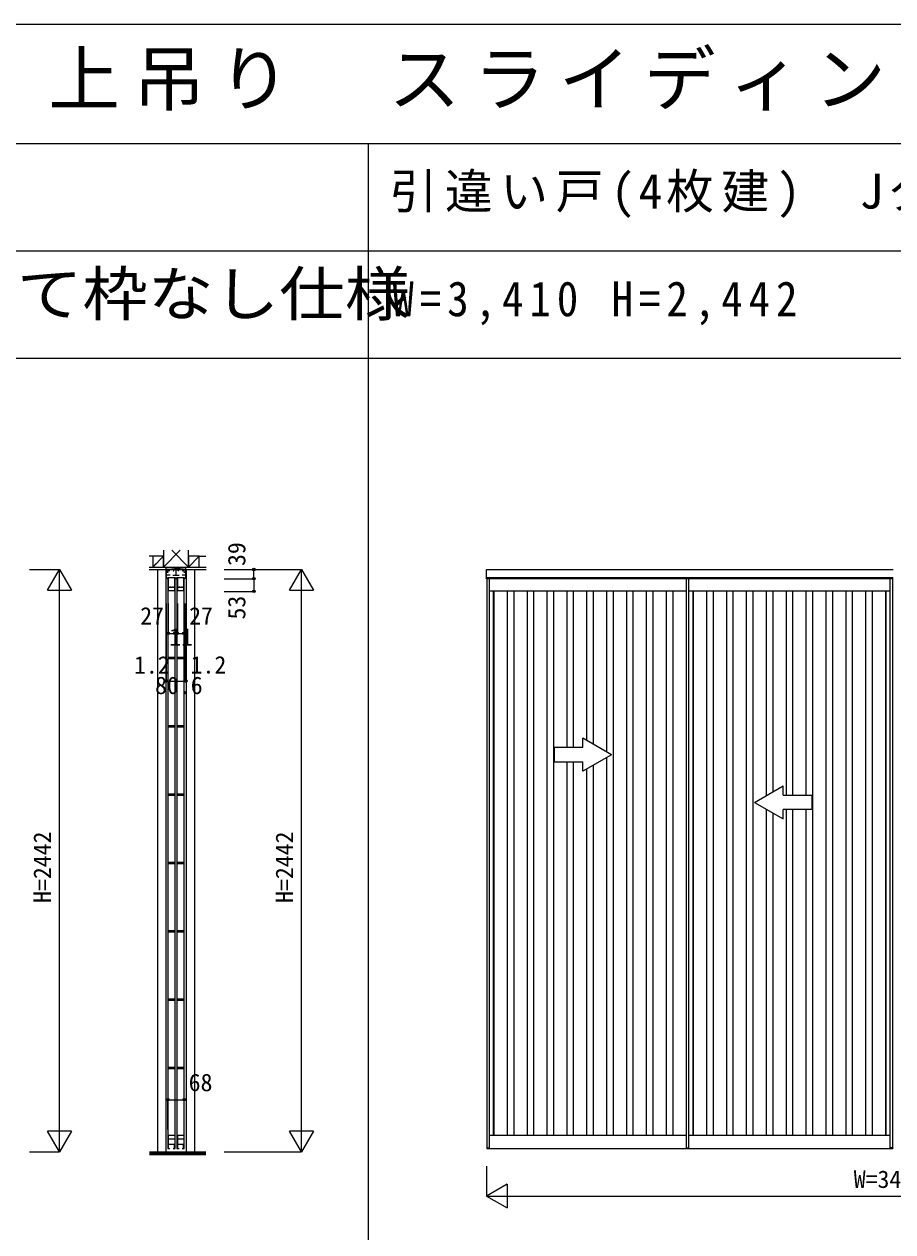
# Model space of a CAD drawing. Units: millimetres, scale not verified. Extents: x -21040 to 6475, y -14850 to 5150.
# Drawn here: x -6269 to -2627, y 86 to 5150 of the extents above; entities that cross this region are included whole.
import ezdxf
from ezdxf.enums import TextEntityAlignment as Align

# ---------------------------------------------------------------- set-up
doc = ezdxf.new("R2010")
doc.units = ezdxf.units.MM
doc.header["$LTSCALE"] = 50
doc.layers.add('0-0_0', color=7, linetype='Continuous')
for name, color, linetype, lineweight in [('0-1_YKK_F1', 7, 'Continuous', 9), ('0-2_YKK_N1', 2, 'Continuous', 9), ('0-3_YKK_Z1', 7, 'Continuous', 9), ('0-4_YKK_A1', 4, 'Continuous', 9), ('0-6_YKK_C1', 4, 'Continuous', 9)]:
    doc.layers.add(name, color=color, linetype=linetype, lineweight=lineweight)
doc.styles.add('ＭＳ ゴシック', font='')
doc.styles.get('ＭＳ ゴシック').set_extended_font_data('MS Gothic')

msp = doc.modelspace()

# ---------------------------------------------------------------- linework, layer by layer
at = {"layer": '0-1_YKK_F1'}
for p, q in [((-21025, 5150), (6475, 5150)), ((-21025, 4650), (5975, 4650)), ((-4825, -14850), (-4825, 4650)), ((-21025, 4200), (5975, 4200)), ((-21025, 3750), (5975, 3750))]:
    msp.add_line(p, q, dxfattribs=at)
at = {"layer": '0-2_YKK_N1'}
for p, q in [((-6246, 2863.5), (-6121, 2863.5)), ((-6121, 421.5), (-6121, 2863.5)), ((-5431, 2863.5), (-5106, 2863.5)), ((-5306, 2824.5), (-5306, 2863.5)), ((-5431, 2824.5), (-5306, 2824.5)), ((-5306, 2824.5), (-5306, 2771.5)), ((-6171, 2776.9), (-6071, 2776.9)), ((-5431, 2771.5), (-5306, 2771.5)), ((-5156, 2776.9), (-5056, 2776.9)), ((-5673.69, 2395.5), (-5673.69, 2720.5)), ((-5672.49, 2395.5), (-5672.49, 2720.5)), ((-5664.69, 2720.5), (-5664.69, 2595)), ((-5637.69, 2720.5), (-5637.69, 2595)), ((-5626.69, 2720.5), (-5626.69, 2595)), ((-5599.69, 2720.5), (-5599.69, 2595)), ((-5591.89, 2395.5), (-5591.89, 2720.5)), ((-5590.69, 2395.5), (-5590.69, 2720.5)), ((-5664.69, 2595.5), (-5637.69, 2595.5)), ((-5637.69, 2595.5), (-5626.69, 2595.5)), ((-5626.69, 2595.5), (-5599.69, 2595.5)), ((-5672.49, 2395.5), (-5673.69, 2395.5)), ((-5672.49, 2395.5), (-5591.89, 2395.5)), ((-5591.89, 2395.5), (-5590.69, 2395.5)), ((-5666.19, 515.5), (-5666.19, 640.5)), ((-5598.19, 515.5), (-5598.19, 640.5)), ((-5598.19, 515.5), (-5598.19, 640.5)), ((-6071, 508.1), (-6171, 508.1)), ((-5056, 508.1), (-5156, 508.1)), ((-6246, 421.5), (-6121, 421.5)), ((-4244.39, 286.5), (-4244.39, 186.5))]:
    msp.add_line(p, q, dxfattribs=at)
for points in [[(-6171, 2776.9), (-6121, 2863.5), (-6071, 2776.9)], [(-5431, 421.5), (-5106, 421.5), (-5106, 2863.5)], [(-5156, 2776.9), (-5106, 2863.5), (-5056, 2776.9)], [(-5666.19, 515.5), (-5666.19, 640.5), (-5598.19, 640.5)], [(-6071, 508.1), (-6121, 421.5), (-6171, 508.1)], [(-5056, 508.1), (-5106, 421.5), (-5156, 508.1)], [(-4331, 361.5), (-4331, 236.5), (-4244.39, 186.5)], [(-4244.39, 286.5), (-4331, 236.5), (-921, 236.5)]]:
    msp.add_lwpolyline(points, dxfattribs=at)
for centre in [(-5306, 2863.5), (-5306, 2824.5), (-5306, 2771.5), (-5664.69, 2595.5), (-5637.69, 2595.5), (-5626.69, 2595.5), (-5599.69, 2595.5), (-5673.69, 2395.5), (-5672.49, 2395.5), (-5591.89, 2395.5), (-5590.69, 2395.5), (-5666.19, 640.5), (-5598.19, 640.5)]:
    msp.add_circle(centre, 5, dxfattribs=at)
at = {"layer": '0-3_YKK_Z1'}
for p, q in [((-5614.69, 2944), (-5684.69, 2874)), ((-5684.69, 2944), (-5684.69, 2874)), ((-5649.69, 2944), (-5579.69, 2874)), ((-5579.69, 2874), (-5579.69, 2944)), ((-5729.69, 2919), (-5744.31, 2919)), ((-5729.69, 2874), (-5684.69, 2919)), ((-5729.69, 2919), (-5729.69, 2874)), ((-5684.69, 2919), (-5729.69, 2919)), ((-5729.69, 2874), (-5715.48, 2888.21)), ((-5684.69, 2874), (-5684.69, 2919)), ((-5579.69, 2874), (-5534.69, 2919)), ((-5579.69, 2919), (-5579.69, 2874)), ((-5534.69, 2919), (-5579.69, 2919)), ((-5579.69, 2874), (-5565.27, 2888.42)), ((-5534.69, 2919), (-5506.75, 2919)), ((-5534.69, 2874), (-5534.69, 2919)), ((-5745.18, 2863.5), (-5506, 2863.5)), ((-5744.31, 2874), (-5506.36, 2874)), ((-5729.69, 2874), (-5684.69, 2874)), ((-5710.19, 2863.5), (-5710.19, 421.5)), ((-5684.69, 2874), (-5579.69, 2874)), ((-5674.69, 2863.5), (-5674.69, 421.5)), ((-5673.69, 2863.5), (-5590.69, 2874)), ((-5673.69, 2863.5), (-5673.69, 2874)), ((-5590.69, 2863.5), (-5590.69, 2874)), ((-5589.69, 2863.5), (-5589.69, 421.5)), ((-5579.69, 2874), (-5534.69, 2874)), ((-5554.19, 2863.5), (-5554.19, 421.5)), ((-5742.82, 421.5), (-5507.75, 421.5)), ((-5742.82, 419.5), (-5507.75, 419.5)), ((-5742.82, 417.5), (-5507.75, 417.5)), ((-5742.82, 415.5), (-5507.75, 415.5)), ((-5742.82, 413.5), (-5507.75, 413.5)), ((-5742.82, 411.5), (-5507.75, 411.5)), ((-5507.75, 409.5), (-5742.82, 409.5))]:
    msp.add_line(p, q, dxfattribs=at)
at = {"layer": '0-4_YKK_A1'}
for p, q in [((-4331, 2863.5), (-2625.5, 2863.5)), ((-4331, 2824.5), (-4331, 2863.5)), ((-2625.5, 2824.5), (-4331, 2824.5)), ((-4329, 2829.5), (-3493, 2829.5)), ((-4329, 2829.5), (-4329, 438.5)), ((-4319, 2829.5), (-4319, 436.5)), ((-3493, 2829.5), (-2627.5, 2829.5)), ((-3493, 2829.5), (-3493, 438.5)), ((-3483, 2829.5), (-3483, 436.5)), ((-2637.5, 436.5), (-2637.5, 2829.5)), ((-2627.5, 438.5), (-2627.5, 2829.5)), ((-4319, 2773.5), (-3493, 2773.5)), ((-4302, 2773.5), (-4302, 492.5)), ((-4300, 2773.5), (-4300, 492.5)), ((-4242.65, 492.5), (-4242.65, 2773.5)), ((-4216.65, 2773.5), (-4216.65, 492.5)), ((-4159.3, 492.5), (-4159.3, 2773.5)), ((-4133.3, 2773.5), (-4133.3, 492.5)), ((-4075.95, 492.5), (-4075.95, 2773.5)), ((-4049.95, 2773.5), (-4049.95, 492.5)), ((-3992.6, 2116.86), (-3992.6, 2773.5)), ((-3966.6, 2773.5), (-3966.6, 2116.86)), ((-3909.25, 2145.9), (-3909.25, 2773.5)), ((-3883.25, 2773.5), (-3883.25, 2130.89)), ((-3825.9, 2097.78), (-3825.9, 2773.5)), ((-3799.9, 2773.5), (-3799.9, 492.5)), ((-3742.55, 492.5), (-3742.55, 2773.5)), ((-3716.55, 2773.5), (-3716.55, 492.5)), ((-3659.2, 492.5), (-3659.2, 2773.5)), ((-3633.2, 2773.5), (-3633.2, 492.5)), ((-3575.85, 492.5), (-3575.85, 2773.5)), ((-3549.85, 2773.5), (-3549.85, 492.5)), ((-3483, 2773.5), (-2637.5, 2773.5)), ((-3466, 2773.5), (-3466, 492.5)), ((-3464, 2773.5), (-3464, 492.5)), ((-3406.65, 492.5), (-3406.65, 2773.5)), ((-3380.65, 2773.5), (-3380.65, 492.5)), ((-3323.3, 492.5), (-3323.3, 2773.5)), ((-3297.3, 2773.5), (-3297.3, 492.5)), ((-3239.95, 492.5), (-3239.95, 2773.5)), ((-3213.95, 2773.5), (-3213.95, 492.5)), ((-3156.6, 1916.11), (-3156.6, 2773.5)), ((-3130.6, 2773.5), (-3130.6, 1931.12)), ((-3073.25, 1916.86), (-3073.25, 2773.5)), ((-3047.25, 2773.5), (-3047.25, 1916.86)), ((-2989.9, 1916.86), (-2989.9, 2773.5)), ((-2963.9, 2773.5), (-2963.9, 492.5)), ((-2906.55, 492.5), (-2906.55, 2773.5)), ((-2880.55, 2773.5), (-2880.55, 492.5)), ((-2823.2, 492.5), (-2823.2, 2773.5)), ((-2797.2, 2773.5), (-2797.2, 492.5)), ((-2739.85, 492.5), (-2739.85, 2773.5)), ((-2713.85, 2773.5), (-2713.85, 492.5)), ((-2656.5, 492.5), (-2656.5, 2773.5)), ((-2654.5, 492.5), (-2654.5, 2773.5)), ((-3927, 2116.86), (-3927, 2156.15)), ((-3807, 2086.86), (-3927, 2156.15)), ((-3807, 2086.86), (-3927, 2017.58)), ((-4047, 2056.86), (-3927, 2056.86)), ((-3992.6, 492.5), (-3992.6, 2056.86)), ((-3966.6, 2056.86), (-3966.6, 492.5)), ((-3927, 2017.58), (-3927, 2056.86)), ((-3909.25, 492.5), (-3909.25, 2027.83)), ((-3883.25, 2042.84), (-3883.25, 492.5)), ((-3825.9, 492.5), (-3825.9, 2075.95)), ((-3207.25, 1886.86), (-3087.25, 1956.15)), ((-3087.25, 1916.86), (-3087.25, 1956.15)), ((-3207.25, 1886.86), (-3087.25, 1817.58)), ((-3156.6, 492.5), (-3156.6, 1857.62)), ((-3130.6, 1842.61), (-3130.6, 492.5)), ((-2967.25, 1856.86), (-3087.25, 1856.86)), ((-3087.25, 1817.58), (-3087.25, 1856.86)), ((-3073.25, 492.5), (-3073.25, 1856.86)), ((-3047.25, 1856.86), (-3047.25, 492.5)), ((-2989.9, 492.5), (-2989.9, 1856.86)), ((-4319, 492.5), (-3493, 492.5)), ((-3483, 492.5), (-2637.5, 492.5)), ((-4329.2, 438.5), (-4329.2, 436.5)), ((-4329.2, 438.5), (-4319, 438.5)), ((-4329.2, 436.5), (-3493, 436.5)), ((-3493.2, 438.5), (-3493.2, 436.5)), ((-3493.2, 438.5), (-3483, 438.5)), ((-3493.2, 436.5), (-2627.3, 436.5)), ((-2627.3, 438.5), (-2637.5, 438.5)), ((-2627.3, 438.5), (-2627.3, 436.5))]:
    msp.add_line(p, q, dxfattribs=at)
for points in [[(-3927, 2116.86), (-4047, 2116.86), (-4047, 2056.86)], [(-3087.25, 1916.86), (-2967.25, 1916.86), (-2967.25, 1856.86)]]:
    msp.add_lwpolyline(points, dxfattribs=at)
at = {"layer": '0-6_YKK_C1'}
for p, q in [((-5673.69, 2863.5), (-5673.69, 2824.5)), ((-5590.69, 2863.5), (-5673.69, 2863.5)), ((-5672.19, 2853), (-5664.99, 2853)), ((-5672.19, 2839.7), (-5672.19, 2853)), ((-5657.39, 2839.7), (-5672.19, 2839.7)), ((-5671.69, 2862.2), (-5671.69, 2853)), ((-5664.99, 2853), (-5664.99, 2863.5)), ((-5660.59, 2858.2), (-5660.59, 2863.5)), ((-5658.59, 2858.2), (-5660.59, 2858.2)), ((-5644.99, 2839.7), (-5619.39, 2839.7)), ((-5643.79, 2858.2), (-5641.79, 2858.2)), ((-5641.79, 2858.2), (-5641.79, 2863.5)), ((-5632.19, 2839.7), (-5632.19, 2863.5)), ((-5622.59, 2858.2), (-5622.59, 2863.5)), ((-5620.59, 2858.2), (-5622.59, 2858.2)), ((-5592.19, 2839.7), (-5606.99, 2839.7)), ((-5605.79, 2858.2), (-5603.79, 2858.2)), ((-5603.79, 2858.2), (-5603.79, 2863.5)), ((-5599.39, 2863.5), (-5599.39, 2853)), ((-5599.39, 2853), (-5592.19, 2853)), ((-5592.69, 2862.2), (-5592.69, 2853)), ((-5592.19, 2853), (-5592.19, 2839.7)), ((-5590.69, 2824.5), (-5590.69, 2863.5)), ((-5666.19, 2823.5), (-5666.19, 2829.5)), ((-5666.19, 2829.5), (-5636.19, 2829.5)), ((-5666.19, 2829.5), (-5666.19, 436.5)), ((-5664.59, 2828), (-5664.59, 2775.5)), ((-5637.79, 2828), (-5664.59, 2828)), ((-5664.59, 2789.2), (-5637.79, 2789.2)), ((-5656.79, 2792.8), (-5656.79, 2789.2)), ((-5645.59, 2792.8), (-5645.59, 2789.2)), ((-5637.79, 2775.5), (-5637.79, 2828)), ((-5636.19, 2829.5), (-5636.19, 2823.5)), ((-5636.19, 436.5), (-5636.19, 2829.5)), ((-5628.19, 2823.5), (-5628.19, 2829.5)), ((-5628.19, 2829.5), (-5598.19, 2829.5)), ((-5628.19, 2829.5), (-5628.19, 436.5)), ((-5626.59, 2828), (-5626.59, 2775.5)), ((-5599.79, 2828), (-5626.59, 2828)), ((-5626.59, 2789.2), (-5599.79, 2789.2)), ((-5618.79, 2792.8), (-5618.79, 2789.2)), ((-5607.59, 2792.8), (-5607.59, 2789.2)), ((-5599.79, 2775.5), (-5599.79, 2828)), ((-5598.19, 2829.5), (-5598.19, 2823.5)), ((-5598.19, 436.5), (-5598.19, 2829.5)), ((-5664.59, 2775.5), (-5637.79, 2775.5)), ((-5626.59, 2775.5), (-5599.79, 2775.5)), ((-5664.59, 2489.01), (-5664.59, 2495.91)), ((-5664.59, 2495.91), (-5637.79, 2495.91)), ((-5637.79, 2489.01), (-5664.59, 2489.01)), ((-5637.79, 2495.91), (-5637.79, 2489.01)), ((-5626.59, 2489.01), (-5626.59, 2495.91)), ((-5626.59, 2495.91), (-5599.79, 2495.91)), ((-5599.79, 2489.01), (-5626.59, 2489.01)), ((-5599.79, 2495.91), (-5599.79, 2489.01)), ((-5664.59, 2202.53), (-5664.59, 2209.43)), ((-5664.59, 2209.43), (-5637.79, 2209.43)), ((-5637.79, 2202.53), (-5664.59, 2202.53)), ((-5637.79, 2209.43), (-5637.79, 2202.53)), ((-5626.59, 2202.53), (-5626.59, 2209.43)), ((-5626.59, 2209.43), (-5599.79, 2209.43)), ((-5599.79, 2202.53), (-5626.59, 2202.53)), ((-5599.79, 2209.43), (-5599.79, 2202.53)), ((-5664.59, 1916.04), (-5664.59, 1922.94)), ((-5664.59, 1922.94), (-5637.79, 1922.94)), ((-5637.79, 1916.04), (-5664.59, 1916.04)), ((-5637.79, 1922.94), (-5637.79, 1916.04)), ((-5626.59, 1916.04), (-5626.59, 1922.94)), ((-5626.59, 1922.94), (-5599.79, 1922.94)), ((-5599.79, 1916.04), (-5626.59, 1916.04)), ((-5599.79, 1922.94), (-5599.79, 1916.04)), ((-5664.59, 1629.55), (-5664.59, 1636.45)), ((-5664.59, 1636.45), (-5637.79, 1636.45)), ((-5637.79, 1629.55), (-5664.59, 1629.55)), ((-5637.79, 1636.45), (-5637.79, 1629.55)), ((-5626.59, 1629.55), (-5626.59, 1636.45)), ((-5626.59, 1636.45), (-5599.79, 1636.45)), ((-5599.79, 1629.55), (-5626.59, 1629.55)), ((-5599.79, 1636.45), (-5599.79, 1629.55)), ((-5664.59, 1343.06), (-5664.59, 1349.96)), ((-5664.59, 1349.96), (-5637.79, 1349.96)), ((-5637.79, 1343.06), (-5664.59, 1343.06)), ((-5637.79, 1349.96), (-5637.79, 1343.06)), ((-5626.59, 1343.06), (-5626.59, 1349.96)), ((-5626.59, 1349.96), (-5599.79, 1349.96)), ((-5599.79, 1343.06), (-5626.59, 1343.06)), ((-5599.79, 1349.96), (-5599.79, 1343.06)), ((-5664.59, 1056.58), (-5664.59, 1063.48)), ((-5664.59, 1063.48), (-5637.79, 1063.48)), ((-5637.79, 1063.48), (-5637.79, 1056.58)), ((-5626.59, 1056.58), (-5626.59, 1063.48)), ((-5626.59, 1063.48), (-5599.79, 1063.48)), ((-5599.79, 1063.48), (-5599.79, 1056.58)), ((-5637.79, 1056.58), (-5664.59, 1056.58)), ((-5599.79, 1056.58), (-5626.59, 1056.58)), ((-5664.59, 770.09), (-5664.59, 776.99)), ((-5664.59, 776.99), (-5637.79, 776.99)), ((-5637.79, 770.09), (-5664.59, 770.09)), ((-5637.79, 776.99), (-5637.79, 770.09)), ((-5626.59, 770.09), (-5626.59, 776.99)), ((-5626.59, 776.99), (-5599.79, 776.99)), ((-5599.79, 770.09), (-5626.59, 770.09)), ((-5599.79, 776.99), (-5599.79, 770.09)), ((-5637.79, 490.5), (-5664.59, 490.5)), ((-5664.59, 490.5), (-5664.59, 438)), ((-5664.59, 476.1), (-5637.79, 476.1)), ((-5637.79, 490.5), (-5637.79, 438)), ((-5599.79, 490.5), (-5626.59, 490.5)), ((-5626.59, 490.5), (-5626.59, 438)), ((-5626.59, 476.1), (-5599.79, 476.1)), ((-5599.79, 490.5), (-5599.79, 438)), ((-5664.59, 454.5), (-5637.79, 454.5)), ((-5663.19, 436.5), (-5663.19, 454.5)), ((-5644.69, 436.5), (-5636.19, 436.5)), ((-5639.19, 436.5), (-5639.19, 454.5)), ((-5636.19, 436.5), (-5636.19, 442.5)), ((-5626.59, 454.5), (-5599.79, 454.5)), ((-5625.19, 436.5), (-5625.19, 454.5)), ((-5606.69, 436.5), (-5598.19, 436.5)), ((-5601.19, 436.5), (-5601.19, 454.5)), ((-5598.19, 436.5), (-5598.19, 442.5))]:
    msp.add_line(p, q, dxfattribs=at)
for points in [[(-5666.19, 442.5), (-5666.19, 436.5), (-5657.69, 436.5)], [(-5628.19, 442.5), (-5628.19, 436.5), (-5619.69, 436.5)]]:
    msp.add_lwpolyline(points, dxfattribs=at)

# ---------------------------------------------------------------- texts
at = {"layer": '0-0_0', "color": 3, "style": 'ＭＳ ゴシック', "width": 1.1}
msp.add_text('たて枠なし仕様', height=183.3, dxfattribs=at).set_placement((-6574.95, 3872.59), align=Align.BOTTOM_LEFT)
at = {"layer": '0-0_0', "color": 3, "insert": (-20441.67, 4775), "char_height": 219.9, "attachment_point": 7, "style": 'ＭＳ ゴシック'}
msp.add_mtext('\\T1.19;ＡＹＨＳＰ＿Ｈ２８\\~\\~アルミインテリア建材\\~\\~［スクリーンパーティション］\\~\\~間仕切\\~\\~上吊り\\~\\~スライディングタイプ\\~\\~引違い戸（４枚建）\\~\\~呼称高２４\u3000１／２', dxfattribs=at)
at = {"layer": '0-0_0', "char_height": 146.6, "attachment_point": 7, "style": 'ＭＳ ゴシック'}
for s, insert in [('\\T1.16;引違い戸(4枚建)\\~\\~Jタイプ', (-4736.67, 4337.5)), ('\\T1.28;\\W0.9;W=3,410\\~H=2,442', (-4725, 3887.5))]:
    msp.add_mtext(s, dxfattribs=dict(at, insert=insert))
at = {"layer": '0-2_YKK_N1', "color": 4, "style": 'ＭＳ ゴシック'}
for s, p in [('39', (-5319.51, 2878.22)), ('53', (-5319.51, 2653.74)), ('H=2442', (-6134.51, 1465.62)), ('H=2442', (-5119.51, 1465.62))]:
    msp.add_text(s, height=73.31, rotation=90, dxfattribs=at).set_placement(p, align=Align.BOTTOM_LEFT)
for s, p in [('27', (-5782.36, 2610.47)), ('27', (-5577.37, 2610.47)), ('11', (-5661.17, 2521.63)), ('1.2', (-5808.63, 2404.87)), ('1.2', (-5571.1, 2405.27)), ('80.6', (-5720.16, 2319.27)), ('68', (-5579.18, 654.23)), ('W=3410', (-2790.88, 248.5))]:
    msp.add_text(s, height=73.31, dxfattribs=at).set_placement(p, align=Align.BOTTOM_LEFT)

doc.saveas('drawing.dxf')
